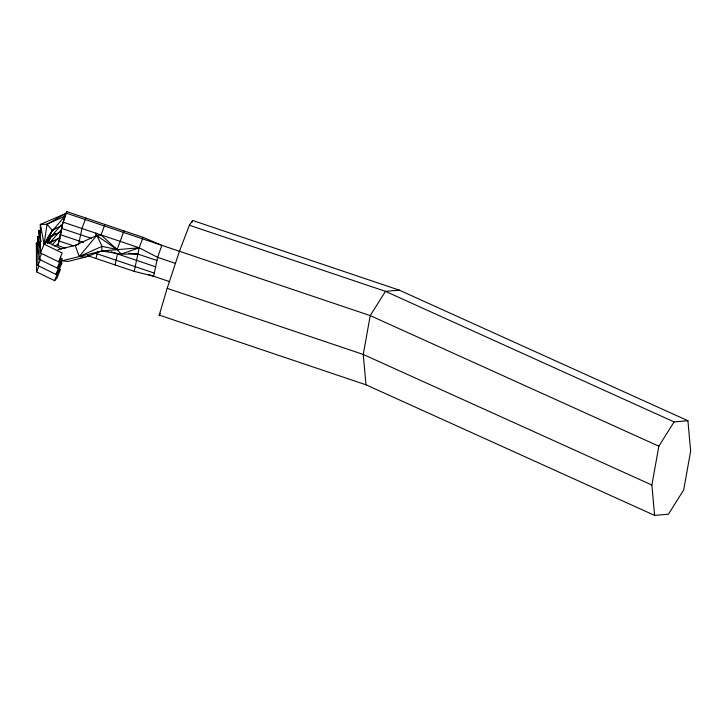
<?xml version="1.0" encoding="UTF-8"?>
<svg xmlns="http://www.w3.org/2000/svg" width="727" height="727" viewBox="0 0 727 727"><rect width="100%" height="100%" fill="white"/><g stroke="black" fill="none" stroke-linecap="round" stroke-linejoin="round"><path stroke-width="1.09" d="M159.031 315.872L167.165 288.337L179.433 251.278L189.374 225.234L192.61 220.463L399.305 290.155L687.924 420.733L690.65 451.085L683.689 489.934L668.44 514.198L654.609 515.388L651.883 485.036L658.844 446.187L370.225 315.609L161.83 245.344L143.083 237.338L66.766 211.612L66.43 213.184L47.001 224.243L44.138 244.181L40.521 252.987L58.56 261.811L60.859 259.285L57.233 268.099L39.194 259.275L39.004 230.741L41.012 229.877M65.312 248.143L57.896 245.644L62.204 225.197L66.766 211.612M78.634 244.208L81.942 228.487L85.841 218.045M96.055 258.503L97.491 251.696M115.13 264.937L117.456 253.932M169.527 281.594L153.624 276.233L134.213 271.371L139.184 247.789L143.083 237.338M191.973 222.598L192.61 220.463M62.113 227.424L60.877 231.495L51.026 236.62L47.746 242.164M61.404 231.677L59.55 237.784L49.7 242.909L48.364 241.391M60.077 237.965L58.224 244.072L54.289 246.117M62.249 226.342L61.541 228.342L91.22 238.356M61.268 231.631L60.214 234.639L83.532 242.5M59.95 237.92L58.887 240.928L73.727 245.926M96.109 236.211L95.909 233.203L102.007 246.362L101.725 251.015L85.15 257.176L67.847 261.466L61.949 260.82L60.468 256.767M57.887 249.67L75.19 245.372L96.664 235.512L101.026 234.921L104.924 224.479M128.824 253.314L137.857 254.077L121.264 254.077L117.111 249.534L123.999 230.904M39.194 259.275L41.612 253.405M45.628 243.618C49.109 231.186 60.277 223.762 66.43 213.184L40.33 224.452L40.521 252.987M38.358 242.454L36.35 243.318L36.541 271.853L54.589 280.677L56.879 278.159L60.505 269.344L55.915 274.388L37.868 265.564L40.685 258.712M36.541 271.853L38.958 265.982M58.56 261.811L62.186 252.996L44.138 244.181L40.33 224.452L47.001 224.243L65.13 216.101L62.204 225.197L52.353 230.332L44.138 244.181L46.437 241.664L61.468 249.007M55.915 274.388L62.349 258.73M54.589 280.677L61.831 263.056L59.823 262.074M46.628 242.409L52.353 230.332L55.834 227.869M47.691 243.672L51.026 236.62L61.422 224.861M57.896 245.644L58.623 244.208M47.573 243.227L51.026 236.62L55.379 233.549M658.844 446.187L674.093 421.924L687.924 420.733M160.376 313.528L159.295 315.118L365.99 384.81L654.609 515.388M60.105 231.15L49.7 242.909L53.18 240.446M52.09 244.999L58.033 238.274M57.233 268.099L61.831 263.056M37.868 265.564L37.677 237.029L39.685 236.166M38.495 242.591L36.35 243.318L36.768 247.653M61.949 260.82L101.725 251.015L139.184 247.789L157.605 257.367L175.616 263.447M77.307 244.854L75.19 245.372L79.252 256.531L85.15 257.176M399.305 290.155L385.474 291.345L189.374 225.234M39.621 237.247L39.004 230.741L41.23 230.677M38.195 242.454L37.677 237.029L39.903 236.966M38.576 243.254L36.35 243.318L38.258 253.187M108.505 251.587L101.725 251.015L121.264 254.077L139.184 247.789L63.167 222.162M101.026 234.921L117.111 249.534L102.007 246.362L79.252 256.531L96.664 235.512L95.909 233.203M66.112 213.066L161.83 245.344L157.605 257.367L153.624 276.233L148.435 274.488M135.74 253.359L156.941 260.511M111.095 251.787L155.614 266.8M94.928 253.078L154.288 273.088M87.576 255.65L134.213 271.371M167.165 288.337L363.264 354.458L651.883 485.036M674.093 421.924L385.474 291.345L370.225 315.609L363.264 354.458L365.99 384.81M117.111 249.534L96.664 235.512L98.427 236.838M47.001 224.243L52.353 230.332M49.69 235.103L51.026 236.62M39.004 230.741L41.121 241.7M37.677 237.029L39.585 246.889M40.639 227.705L41.048 232.04"/></g></svg>
